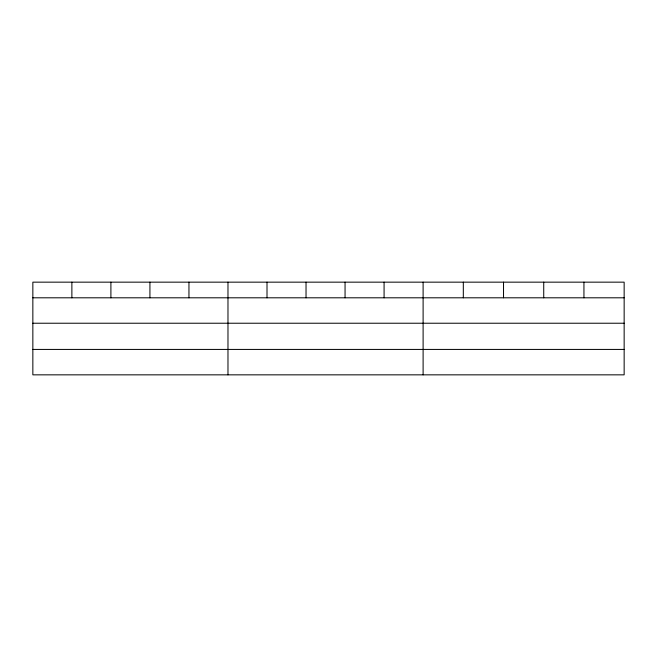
<?xml version="1.0" encoding="UTF-8"?>
<svg xmlns="http://www.w3.org/2000/svg" width="657" height="657" viewBox="0 0 657 657"><rect width="100%" height="100%" fill="white"/><g stroke="black" fill="none" stroke-linecap="round" stroke-linejoin="round"><path stroke-width="0.99" d="M624.15 323.228L624.15 282.157L32.85 282.157L32.85 374.843L624.15 374.843L624.15 323.228L32.85 323.228M32.85 297.802L624.15 297.802M32.85 349.425L624.15 349.425M583.942 282.157L583.942 297.802M543.733 282.157L543.733 297.802M503.525 282.157L503.525 297.802M463.316 282.157L463.316 297.802M423.108 282.157L423.108 374.843M384.082 282.157L384.082 297.802M345.056 282.157L345.056 297.802M306.031 282.157L306.031 297.802M267.005 282.157L267.005 297.802M227.979 282.157L227.979 374.843M188.953 282.157L188.953 297.802M149.927 282.157L149.927 297.802M110.902 282.157L110.902 297.802M71.876 282.157L71.876 297.802"/></g></svg>
